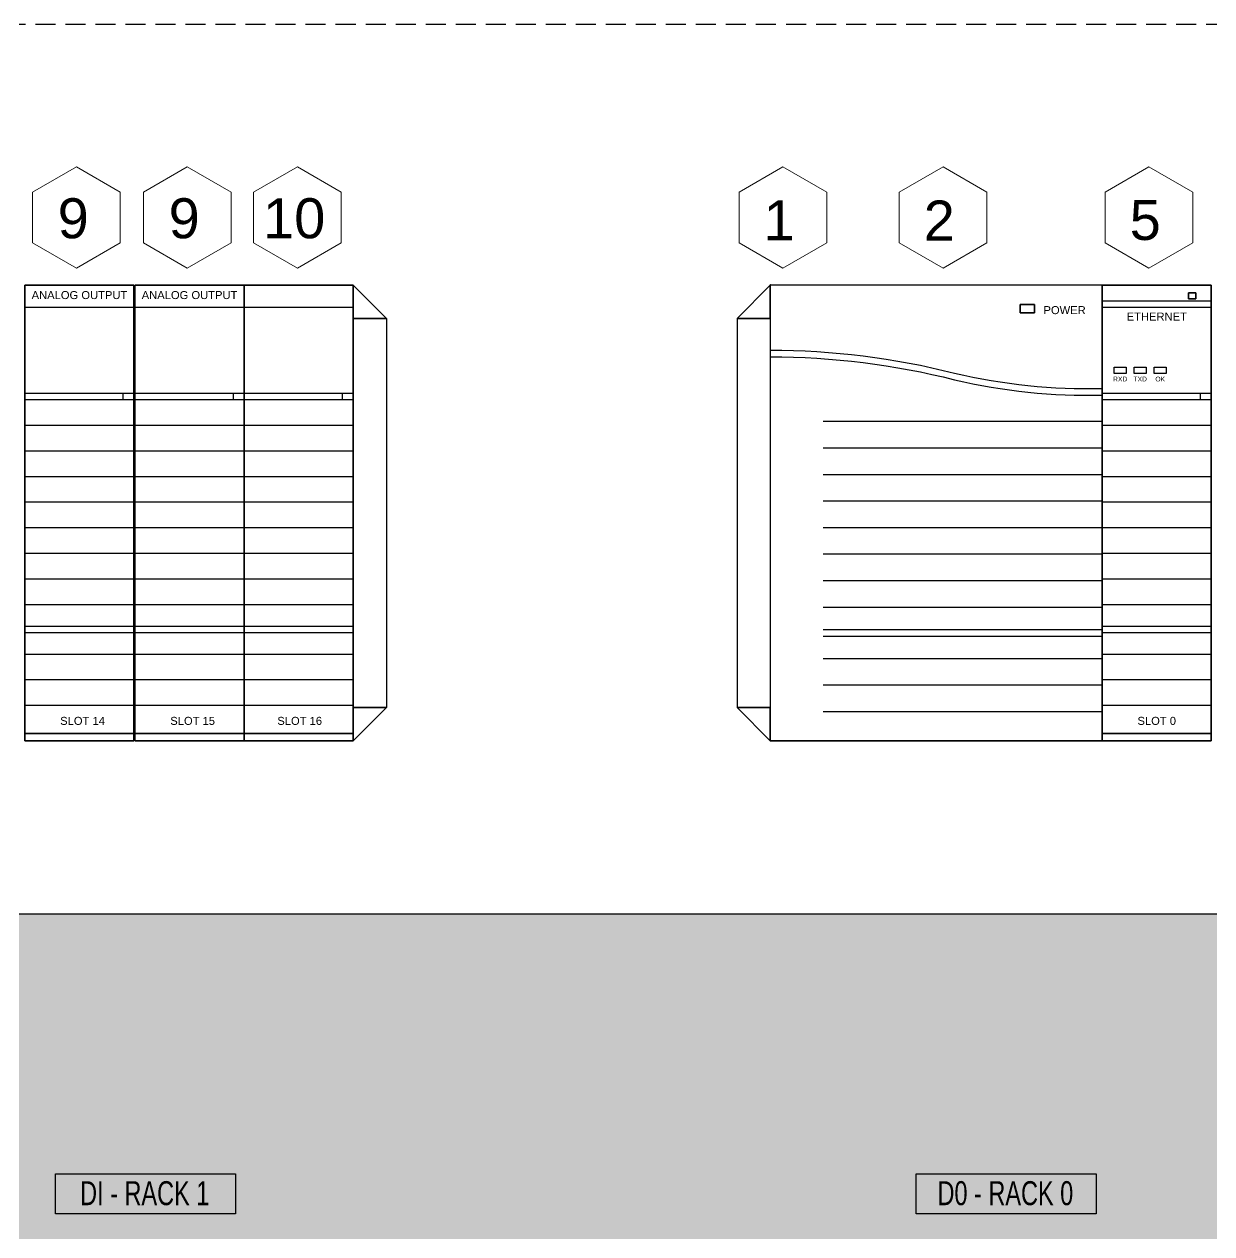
# Model space of a CAD drawing. Extents: x 17 to 188, y 22 to 107.
# Drawn here: x 125.47 to 140.3, y 90.78 to 105.9 of the extents above; entities that cross this region are included whole.
import ezdxf
from ezdxf.enums import TextEntityAlignment as Align

# ---------------------------------------------------------------- set-up
doc = ezdxf.new("R2010")
doc.units = 0
doc.linetypes.add('HIDDEN', pattern=[0.375, 0.25, -0.125])
doc.layers.add('N-ANNO-TEXT', color=2, linetype='Continuous', lineweight=18)
doc.layers.add('N-CONT-PANL', color=3, linetype='Continuous', lineweight=25)
doc.styles.add('_CGS_2-5_NOTES', font='arial.ttf', dxfattribs={"height": 2.5})

msp = doc.modelspace()

# ---------------------------------------------------------------- hatches: boundary and pattern name
h = msp.add_hatch(color=256)
h.dxf.hatch_style = 1
h.set_gradient(color1=(214, 214, 214), color2=(214, 214, 214), tint=1)
h.paths.add_polyline_path([(98.236, 94.782), (166.236, 94.782), (166.236, 90.532), (98.236, 90.532)])

# ---------------------------------------------------------------- linework, layer by layer
at = {"color": 7, "extrusion": (0, 1, 0)}
for centre, start, end in [((-127.316, 4.218, 102.633), 0, 90), ((-128.679, 4.218, 102.633), 0, 90), ((-129.118, 4.218, 102.633), 90, 180), ((-139.397, 4.218, 102.633), 0, 90), ((-139.836, 4.218, 102.633), 90, 180)]:
    msp.add_arc(centre, 0.1, start, end, dxfattribs=at)
at = {"color": 7, "extrusion": (0, -1, 0)}
for centre, start, end in [((125.941, 4.218, -96.943), 90, 180), ((126.38, 4.218, -96.943), 0, 90), ((127.316, 4.218, -96.943), 90, 180), ((127.755, 4.218, -96.943), 0, 90), ((128.679, 4.218, -96.943), 90, 180), ((129.118, 4.218, -96.943), 0, 90), ((139.397, 4.218, -96.943), 90, 180), ((139.836, 4.218, -96.943), 0, 90)]:
    msp.add_arc(centre, 0.1, start, end, dxfattribs=at)
at = {"layer": 'N-ANNO-TEXT'}
for points in [[(126.123, 102.847), (126.671, 103.164), (126.671, 103.797), (126.123, 104.114), (125.575, 103.797), (125.575, 103.164)], [(127.508, 102.847), (128.057, 103.164), (128.057, 103.797), (127.508, 104.114), (126.96, 103.797), (126.96, 103.164)], [(128.883, 102.847), (129.431, 103.164), (129.431, 103.797), (128.883, 104.114), (128.335, 103.797), (128.335, 103.164)], [(134.948, 102.847), (135.496, 103.164), (135.496, 103.797), (134.948, 104.114), (134.4, 103.797), (134.4, 103.164)], [(136.948, 102.847), (137.496, 103.164), (137.496, 103.797), (136.948, 104.114), (136.4, 103.797), (136.4, 103.164)], [(139.52, 102.847), (140.068, 103.164), (140.068, 103.797), (139.52, 104.114), (138.972, 103.797), (138.972, 103.164)]]:
    msp.add_lwpolyline(points, close=True, dxfattribs=at)
msp.add_point((134.79, 102.643, 3.718), dxfattribs=at)
at = {"layer": 'N-CONT-PANL', "linetype": 'HIDDEN'}
msp.add_line((98.236, 105.895), (166.236, 105.895), dxfattribs=at)
at = {"layer": 'N-CONT-PANL', "extrusion": (0, 1, 0)}
for p, q in [((127.216, 102.633, 4.218), (127.216, 102.633, 3.718)), ((127.855, 102.633, 3.768), (127.216, 102.633, 3.768)), ((127.855, 102.633, 3.818), (127.216, 102.633, 3.818)), ((127.855, 102.633, 3.868), (127.216, 102.633, 3.868)), ((127.855, 102.633, 3.918), (127.216, 102.633, 3.918)), ((127.855, 102.633, 3.968), (127.216, 102.633, 3.968)), ((127.855, 102.633, 4.018), (127.216, 102.633, 4.018)), ((127.855, 102.633, 4.068), (127.216, 102.633, 4.068)), ((127.855, 102.633, 4.118), (127.216, 102.633, 4.118)), ((127.855, 102.633, 4.218), (127.216, 102.633, 4.218)), ((127.855, 102.633, 4.168), (127.216, 102.633, 4.168)), ((127.855, 102.633, 4.218), (127.216, 102.633, 4.218)), ((127.842, 102.633, 4.268), (127.229, 102.633, 4.268)), ((127.755, 102.633, 4.318), (127.316, 102.633, 4.318)), ((128.579, 102.633, 4.218), (128.579, 102.633, 3.718)), ((129.218, 102.633, 3.768), (128.579, 102.633, 3.768)), ((129.218, 102.633, 3.818), (128.579, 102.633, 3.818)), ((129.218, 102.633, 3.868), (128.579, 102.633, 3.868)), ((129.218, 102.633, 3.918), (128.579, 102.633, 3.918)), ((129.218, 102.633, 3.968), (128.579, 102.633, 3.968)), ((129.218, 102.633, 4.018), (128.579, 102.633, 4.018)), ((129.218, 102.633, 4.068), (128.579, 102.633, 4.068)), ((129.218, 102.633, 4.118), (128.579, 102.633, 4.118)), ((129.218, 102.633, 4.218), (128.579, 102.633, 4.218)), ((129.218, 102.633, 4.168), (128.579, 102.633, 4.168)), ((129.218, 102.633, 4.218), (128.579, 102.633, 4.218)), ((129.205, 102.633, 4.268), (128.592, 102.633, 4.268)), ((129.118, 102.633, 4.318), (128.679, 102.633, 4.318)), ((139.936, 102.633, 4.218), (139.297, 102.633, 4.218)), ((139.936, 102.633, 4.168), (139.297, 102.633, 4.168)), ((139.936, 102.633, 4.218), (139.297, 102.633, 4.218)), ((139.936, 102.633, 4.118), (139.297, 102.633, 4.118)), ((139.936, 102.633, 4.068), (139.297, 102.633, 4.068)), ((139.936, 102.633, 4.018), (139.297, 102.633, 4.018)), ((139.936, 102.633, 3.968), (139.297, 102.633, 3.968)), ((139.936, 102.633, 3.918), (139.297, 102.633, 3.918)), ((139.936, 102.633, 3.868), (139.297, 102.633, 3.868)), ((139.936, 102.633, 3.818), (139.297, 102.633, 3.818)), ((139.936, 102.633, 3.768), (139.297, 102.633, 3.768)), ((139.297, 102.633, 4.218), (139.297, 102.633, 3.718)), ((139.923, 102.633, 4.268), (139.311, 102.633, 4.268)), ((139.836, 102.633, 4.318), (139.397, 102.633, 4.318)), ((139.936, 102.633, 3.718), (139.936, 102.633, 4.218))]:
    msp.add_line(p, q, dxfattribs=at)
at = {"layer": 'N-CONT-PANL'}
for p, q in [((128.217, 102.633, 3.718), (129.553, 102.633, 3.718)), ((129.58, 96.943, 3.718), (129.58, 102.633, 3.718)), ((138.935, 102.633, 3.718), (134.79, 102.633, 3.718)), ((134.79, 102.633, 3.718), (134.79, 96.943, 9.236)), ((126.842, 102.356, 5.71), (125.479, 102.356, 5.71)), ((128.217, 102.356, 5.71), (126.854, 102.356, 5.71)), ((129.58, 102.356, 5.71), (128.217, 102.356, 5.71)), ((140.298, 102.436, 5.71), (138.935, 102.436, 5.71)), ((140.298, 102.356, 5.71), (138.935, 102.356, 5.71)), ((129.995, 102.218, 3.718), (129.995, 97.357, 3.718)), ((134.376, 102.218, 3.718), (134.376, 97.357, 3.718)), ((126.842, 101.282, 5.71), (125.479, 101.282, 5.71)), ((126.704, 101.282, 5.71), (126.704, 101.202, 5.71)), ((128.217, 101.282, 5.71), (126.854, 101.282, 5.71)), ((128.079, 101.282, 5.71), (128.079, 101.202, 5.71)), ((129.58, 101.282, 5.71), (128.217, 101.282, 5.71)), ((129.442, 101.282, 5.71), (129.442, 101.202, 5.71)), ((140.298, 101.282, 5.71), (138.935, 101.282, 5.71)), ((140.16, 101.282, 5.71), (140.16, 101.202, 5.71)), ((126.842, 101.202, 5.71), (125.479, 101.202, 5.71)), ((128.217, 101.202, 5.71), (126.854, 101.202, 5.71)), ((129.58, 101.202, 5.71), (128.217, 101.202, 5.71)), ((140.298, 101.202, 5.71), (138.935, 101.202, 5.71)), ((126.842, 100.882, 5.71), (125.479, 100.882, 5.71)), ((128.217, 100.882, 5.71), (126.854, 100.882, 5.71)), ((129.58, 100.882, 5.71), (128.217, 100.882, 5.71)), ((138.936, 100.931, 9.625), (135.45, 100.931, 9.625)), ((140.298, 100.882, 5.71), (138.935, 100.882, 5.71)), ((126.842, 100.562, 5.71), (125.479, 100.562, 5.71)), ((128.217, 100.562, 5.71), (126.854, 100.562, 5.71)), ((129.58, 100.562, 5.71), (128.217, 100.562, 5.71)), ((138.936, 100.599, 9.625), (135.45, 100.599, 9.625)), ((140.298, 100.562, 5.71), (138.935, 100.562, 5.71)), ((126.842, 100.242, 5.71), (125.479, 100.242, 5.71)), ((128.217, 100.242, 5.71), (126.854, 100.242, 5.71)), ((129.58, 100.242, 5.71), (128.217, 100.242, 5.71)), ((138.936, 100.267, 9.625), (135.45, 100.267, 9.625)), ((140.298, 100.242, 5.71), (138.935, 100.242, 5.71)), ((126.842, 99.922, 5.71), (125.479, 99.922, 5.71)), ((128.217, 99.922, 5.71), (126.854, 99.922, 5.71)), ((129.58, 99.922, 5.71), (128.217, 99.922, 5.71)), ((138.936, 99.936, 9.625), (135.45, 99.936, 9.625)), ((140.298, 99.922, 5.71), (138.935, 99.922, 5.71)), ((126.842, 99.602, 5.71), (125.479, 99.602, 5.71)), ((128.217, 99.602, 5.71), (126.854, 99.602, 5.71)), ((129.58, 99.602, 5.71), (128.217, 99.602, 5.71)), ((138.936, 99.604, 9.625), (135.45, 99.604, 9.625)), ((140.298, 99.602, 5.71), (138.935, 99.602, 5.71)), ((126.842, 99.282, 5.71), (125.479, 99.282, 5.71)), ((128.217, 99.282, 5.71), (126.854, 99.282, 5.71)), ((129.58, 99.282, 5.71), (128.217, 99.282, 5.71)), ((138.936, 99.272, 9.625), (135.45, 99.272, 9.625)), ((140.298, 99.282, 5.71), (138.935, 99.282, 5.71)), ((126.842, 98.962, 5.71), (125.479, 98.962, 5.71)), ((128.217, 98.962, 5.71), (126.854, 98.962, 5.71)), ((129.58, 98.962, 5.71), (128.217, 98.962, 5.71)), ((138.936, 98.941, 9.625), (135.45, 98.941, 9.625)), ((140.298, 98.962, 5.71), (138.935, 98.962, 5.71)), ((126.842, 98.642, 5.71), (125.479, 98.642, 5.71)), ((128.217, 98.642, 5.71), (126.854, 98.642, 5.71)), ((129.58, 98.642, 5.71), (128.217, 98.642, 5.71)), ((138.936, 98.609, 9.625), (135.45, 98.609, 9.625)), ((140.298, 98.642, 5.71), (138.935, 98.642, 5.71)), ((126.842, 98.372, 5.71), (125.479, 98.372, 5.71)), ((126.842, 98.292, 5.71), (125.479, 98.292, 5.71)), ((128.217, 98.372, 5.71), (126.854, 98.372, 5.71)), ((128.217, 98.292, 5.71), (126.854, 98.292, 5.71)), ((129.58, 98.372, 5.71), (128.217, 98.372, 5.71)), ((129.58, 98.292, 5.71), (128.217, 98.292, 5.71)), ((138.936, 98.329, 9.625), (135.45, 98.329, 9.625)), ((138.936, 98.246, 9.625), (135.45, 98.246, 9.625)), ((140.298, 98.372, 5.71), (138.935, 98.372, 5.71)), ((140.298, 98.292, 5.71), (138.935, 98.292, 5.71)), ((126.842, 98.022, 5.71), (125.479, 98.022, 5.71)), ((128.217, 98.022, 5.71), (126.854, 98.022, 5.71)), ((129.58, 98.022, 5.71), (128.217, 98.022, 5.71)), ((138.936, 97.967, 9.625), (135.45, 97.967, 9.625)), ((140.298, 98.022, 5.71), (138.935, 98.022, 5.71)), ((126.842, 97.702, 5.71), (125.479, 97.702, 5.71)), ((128.217, 97.702, 5.71), (126.854, 97.702, 5.71)), ((129.58, 97.702, 5.71), (128.217, 97.702, 5.71)), ((138.936, 97.635, 9.625), (135.45, 97.635, 9.625)), ((140.298, 97.702, 5.71), (138.935, 97.702, 5.71)), ((126.842, 97.382, 5.71), (125.479, 97.382, 5.71)), ((128.217, 97.382, 5.71), (126.854, 97.382, 5.71)), ((129.58, 97.382, 5.71), (128.217, 97.382, 5.71)), ((140.298, 97.382, 5.71), (138.935, 97.382, 5.71)), ((138.936, 97.303, 9.625), (135.45, 97.303, 9.625)), ((128.217, 96.943, 3.718), (129.554, 96.943, 3.718)), ((128.111, 91.032), (125.861, 91.032)), ((138.861, 91.032), (136.611, 91.032))]:
    msp.add_line(p, q, dxfattribs=at)
at = {"layer": 'N-CONT-PANL', "extrusion": (0, -1, 0)}
for p, q in [((125.479, 101.202, 5.71), (125.479, 101.202, 5.475)), ((125.479, 97.034, 5.475), (125.479, 101.202, 5.475)), ((126.854, 97.034, 5.475), (126.854, 101.202, 5.475)), ((128.217, 97.034, 5.475), (128.217, 101.202, 5.475)), ((126.704, 97.034, 5.475), (125.479, 97.034, 5.475)), ((128.079, 97.034, 5.475), (126.854, 97.034, 5.475)), ((129.442, 97.034, 5.475), (128.217, 97.034, 5.475)), ((125.841, 96.943, 4.218), (125.841, 96.943, 3.718)), ((126.48, 96.943, 4.218), (125.841, 96.943, 4.218)), ((126.48, 96.943, 4.168), (125.841, 96.943, 4.168)), ((126.48, 96.943, 4.218), (125.841, 96.943, 4.218)), ((126.48, 96.943, 4.118), (125.841, 96.943, 4.118)), ((126.48, 96.943, 4.068), (125.841, 96.943, 4.068)), ((126.48, 96.943, 4.018), (125.841, 96.943, 4.018)), ((126.48, 96.943, 3.968), (125.841, 96.943, 3.968)), ((126.48, 96.943, 3.918), (125.841, 96.943, 3.918)), ((126.48, 96.943, 3.868), (125.841, 96.943, 3.868)), ((126.48, 96.943, 3.818), (125.841, 96.943, 3.818)), ((126.48, 96.943, 3.768), (125.841, 96.943, 3.768)), ((126.467, 96.943, 4.268), (125.854, 96.943, 4.268)), ((126.38, 96.943, 4.318), (125.941, 96.943, 4.318)), ((126.48, 96.943, 3.718), (126.48, 96.943, 4.218)), ((127.216, 96.943, 4.218), (127.216, 96.943, 3.718)), ((127.855, 96.943, 4.218), (127.216, 96.943, 4.218)), ((127.855, 96.943, 4.168), (127.216, 96.943, 4.168)), ((127.855, 96.943, 4.218), (127.216, 96.943, 4.218)), ((127.855, 96.943, 4.118), (127.216, 96.943, 4.118)), ((127.855, 96.943, 4.068), (127.216, 96.943, 4.068)), ((127.855, 96.943, 4.018), (127.216, 96.943, 4.018)), ((127.855, 96.943, 3.968), (127.216, 96.943, 3.968)), ((127.855, 96.943, 3.918), (127.216, 96.943, 3.918)), ((127.855, 96.943, 3.868), (127.216, 96.943, 3.868)), ((127.855, 96.943, 3.818), (127.216, 96.943, 3.818)), ((127.855, 96.943, 3.768), (127.216, 96.943, 3.768)), ((127.842, 96.943, 4.268), (127.229, 96.943, 4.268)), ((127.755, 96.943, 4.318), (127.316, 96.943, 4.318)), ((127.855, 96.943, 3.718), (127.855, 96.943, 4.218)), ((128.579, 96.943, 4.218), (128.579, 96.943, 3.718)), ((129.218, 96.943, 4.218), (128.579, 96.943, 4.218)), ((129.218, 96.943, 4.168), (128.579, 96.943, 4.168)), ((129.218, 96.943, 4.218), (128.579, 96.943, 4.218)), ((129.218, 96.943, 4.118), (128.579, 96.943, 4.118)), ((129.218, 96.943, 4.068), (128.579, 96.943, 4.068)), ((129.218, 96.943, 4.018), (128.579, 96.943, 4.018)), ((129.218, 96.943, 3.968), (128.579, 96.943, 3.968)), ((129.218, 96.943, 3.918), (128.579, 96.943, 3.918)), ((129.218, 96.943, 3.868), (128.579, 96.943, 3.868)), ((129.218, 96.943, 3.818), (128.579, 96.943, 3.818)), ((129.218, 96.943, 3.768), (128.579, 96.943, 3.768)), ((129.205, 96.943, 4.268), (128.592, 96.943, 4.268)), ((129.118, 96.943, 4.318), (128.679, 96.943, 4.318)), ((139.936, 96.943, 3.768), (139.297, 96.943, 3.768)), ((139.936, 96.943, 3.818), (139.297, 96.943, 3.818)), ((139.936, 96.943, 3.868), (139.297, 96.943, 3.868)), ((139.936, 96.943, 3.918), (139.297, 96.943, 3.918)), ((139.936, 96.943, 3.968), (139.297, 96.943, 3.968)), ((139.936, 96.943, 4.018), (139.297, 96.943, 4.018)), ((139.936, 96.943, 4.068), (139.297, 96.943, 4.068)), ((139.936, 96.943, 4.118), (139.297, 96.943, 4.118)), ((139.936, 96.943, 4.218), (139.297, 96.943, 4.218)), ((139.936, 96.943, 4.168), (139.297, 96.943, 4.168)), ((139.936, 96.943, 4.218), (139.297, 96.943, 4.218)), ((139.297, 96.943, 4.218), (139.297, 96.943, 3.718)), ((139.923, 96.943, 4.268), (139.311, 96.943, 4.268)), ((139.836, 96.943, 4.318), (139.397, 96.943, 4.318)), ((139.936, 96.943, 3.718), (139.936, 96.943, 4.218))]:
    msp.add_line(p, q, dxfattribs=at)
at = {"layer": 'N-CONT-PANL', "elevation": 9.625}
for points in [[(134.79, 101.823, -0.062015), (137.092, 101.536, 0.064188), (138.936, 101.345)], [(134.79, 101.74, -0.062015), (137.092, 101.453, 0.064188), (138.936, 101.262)]]:
    msp.add_lwpolyline(points, format="xyb", dxfattribs=at)
at = {"layer": 'N-CONT-PANL', "elevation": 5.71}
for points in [[(139.085, 101.532), (139.085, 101.612), (139.235, 101.612), (139.235, 101.532)], [(139.335, 101.532), (139.335, 101.612), (139.485, 101.612), (139.485, 101.532)], [(139.585, 101.532), (139.585, 101.612), (139.735, 101.612), (139.735, 101.532)]]:
    msp.add_lwpolyline(points, close=True, dxfattribs=at)
at = {"layer": 'N-CONT-PANL'}
for points in [[(98.236, 94.782), (166.236, 94.782), (166.236, 90.532), (98.236, 90.532)], [(125.861, 91.532), (128.111, 91.532), (128.111, 91.032), (125.861, 91.032)], [(136.611, 91.532), (138.861, 91.532), (138.861, 91.032), (136.611, 91.032)]]:
    msp.add_lwpolyline(points, close=True, dxfattribs=at)
for points in [[(129.58, 102.633, 3.718), (129.58, 102.218, 3.718), (129.995, 102.218, 3.718)], [(129.995, 102.218, 9.625), (129.995, 102.218, 9.625), (129.58, 102.218, 9.625), (129.58, 102.633, 9.625)], [(134.376, 102.218, 3.718), (134.376, 102.218, 3.718), (134.79, 102.218, 3.718), (134.79, 102.633, 3.718)], [(134.79, 102.633, 9.625), (134.79, 102.218, 9.625), (134.376, 102.218, 9.625)], [(134.79, 102.633, 3.718), (134.79, 102.218, 3.718), (134.79, 102.218, 9.625), (134.79, 102.633, 9.625)], [(138.935, 102.643, 9.236), (138.935, 96.943, 9.236), (138.935, 96.943, 9.625), (138.935, 102.643, 9.625)], [(138.935, 102.643, 9.625), (138.935, 102.643, 9.236), (138.935, 102.643, 9.625)], [(140.298, 102.633, 5.71), (140.298, 97.034, 5.71), (138.935, 97.034, 5.71), (138.935, 102.633, 5.71)], [(140.298, 102.633, 5.71), (140.298, 102.633, 5.71), (138.935, 102.633, 5.71)], [(138.935, 102.633, 3.718), (138.935, 97.034, 3.718), (140.298, 97.034, 3.718), (140.298, 102.633, 3.718)], [(138.935, 102.633, 5.71), (138.935, 102.633, 3.718), (140.298, 102.633, 3.718), (140.298, 102.633, 5.71)], [(138.935, 97.034, 3.718), (138.935, 97.034, 3.718), (138.935, 97.034, 3.718), (138.935, 102.633, 3.718)], [(138.935, 97.034, 5.71), (138.935, 97.034, 3.718), (138.935, 102.633, 3.718), (138.935, 102.633, 5.71)], [(140.298, 102.633, 3.718), (140.298, 97.034, 3.718), (140.298, 97.034, 5.71), (140.298, 102.633, 5.71)], [(140.298, 102.633, 5.71), (140.298, 102.633, 3.718), (140.298, 102.633, 5.71)], [(140.298, 97.034, 3.718), (140.298, 97.034, 3.718), (138.935, 97.034, 3.718)], [(140.298, 97.034, 5.71), (140.298, 97.034, 3.718), (138.935, 97.034, 3.718), (138.935, 97.034, 5.71)], [(138.935, 96.943, 9.236), (138.935, 96.943, 9.236), (134.79, 96.943, 9.236)], [(138.935, 96.943, 9.625), (138.935, 96.943, 9.236), (134.79, 96.943, 9.236), (134.79, 96.943, 9.625)]]:
    msp.add_3dface(points, dxfattribs=at)

# ---------------------------------------------------------------- texts
at = {"layer": 'N-ANNO-TEXT', "style": '_CGS_2-5_NOTES'}
for s, p in [('9', (126.083, 103.471)), ('9', (127.469, 103.471)), ('10', (128.843, 103.471)), ('1', (134.9, 103.446)), ('2', (136.9, 103.446)), ('5', (139.473, 103.446))]:
    msp.add_text(s, height=0.5, dxfattribs=at).set_placement(p, align=Align.MIDDLE)
for s, height, p in [('ANALOG OUTPUT', 0.1, (126.161, 102.461, 5.71)), ('ANALOG OUTPUT', 0.1, (127.536, 102.461, 5.71)), ('ETHERNET', 0.1, (139.617, 102.193, 5.71)), ('RXD', 0.06, (139.16, 101.432, 5.71)), ('TXD', 0.06, (139.41, 101.432, 5.71)), ('OK', 0.06, (139.66, 101.432, 5.71))]:
    msp.add_text(s, height=height, dxfattribs=at).set_placement(p, align=Align.CENTER)
for s, p in [('POWER', (138.202, 102.273, 9.64)), ('SLOT 14', (125.92, 97.141, 5.71)), ('SLOT 15', (127.295, 97.141, 5.71)), ('SLOT 16', (128.632, 97.141, 5.71)), ('SLOT 0', (139.376, 97.141, 5.71))]:
    msp.add_text(s, height=0.1, dxfattribs=at).set_placement(p)
at = {"layer": 'N-ANNO-TEXT', "style": '_CGS_2-5_NOTES', "width": 0.7}
for s, p in [('DI - RACK 1', (126.976, 91.29)), ('D0 - RACK 0', (137.726, 91.29))]:
    msp.add_text(s, height=0.3, dxfattribs=at).set_placement(p, align=Align.MIDDLE)

# ---------------------------------------------------------------- meshes
at = {"layer": 'N-CONT-PANL'}
mesh = msp.add_polymesh((6, 3), dxfattribs=at)
for k, corner in enumerate([(126.842, 97.034, 5.71), (126.842, 97.034, 3.718), (126.842, 97.034, 3.718), (125.479, 97.034, 5.71), (125.479, 97.034, 3.718), (125.479, 97.034, 3.718), (125.479, 102.633, 5.71), (125.479, 102.633, 3.718), (125.479, 97.034, 3.718), (126.842, 102.633, 5.71), (126.842, 102.633, 3.718), (126.842, 97.034, 3.718), (126.842, 102.633, 5.71), (126.842, 102.633, 5.71), (126.842, 97.034, 5.71), (125.479, 102.633, 5.71), (125.479, 102.633, 5.71), (125.479, 97.034, 5.71)]):
    mesh.set_mesh_vertex(divmod(k, 3), corner)
mesh = msp.add_polymesh((6, 3), dxfattribs=at)
for k, corner in enumerate([(128.217, 97.034, 5.71), (128.217, 97.034, 3.718), (128.217, 97.034, 3.718), (126.854, 97.034, 5.71), (126.854, 97.034, 3.718), (126.854, 97.034, 3.718), (126.854, 102.633, 5.71), (126.854, 102.633, 3.718), (126.854, 97.034, 3.718), (128.217, 102.633, 5.71), (128.217, 102.633, 3.718), (128.217, 97.034, 3.718), (128.217, 102.633, 5.71), (128.217, 102.633, 5.71), (128.217, 97.034, 5.71), (126.854, 102.633, 5.71), (126.854, 102.633, 5.71), (126.854, 97.034, 5.71)]):
    mesh.set_mesh_vertex(divmod(k, 3), corner)
mesh = msp.add_polymesh((6, 3), dxfattribs=at)
for k, corner in enumerate([(129.58, 97.034, 5.71), (129.58, 97.034, 3.718), (129.58, 97.034, 3.718), (128.217, 97.034, 5.71), (128.217, 97.034, 3.718), (128.217, 97.034, 3.718), (128.217, 102.633, 5.71), (128.217, 102.633, 3.718), (128.217, 97.034, 3.718), (129.58, 102.633, 5.71), (129.58, 102.633, 3.718), (129.58, 97.034, 3.718), (129.58, 102.633, 5.71), (129.58, 102.633, 5.71), (129.58, 97.034, 5.71), (128.217, 102.633, 5.71), (128.217, 102.633, 5.71), (128.217, 97.034, 5.71)]):
    mesh.set_mesh_vertex(divmod(k, 3), corner)
mesh = msp.add_polymesh((6, 3), dxfattribs=at)
for k, corner in enumerate([(140.103, 102.539, 3.05), (140.103, 102.539, 0.05), (140.103, 102.539, 0.05), (140.013, 102.539, 3.05), (140.013, 102.539, 0.05), (140.013, 102.539, 0.05), (140.013, 102.464, 3.05), (140.013, 102.464, 0.05), (140.013, 102.539, 0.05), (140.103, 102.464, 3.05), (140.103, 102.464, 0.05), (140.103, 102.539, 0.05), (140.103, 102.464, 3.05), (140.103, 102.464, 3.05), (140.103, 102.539, 3.05), (140.013, 102.464, 3.05), (140.013, 102.464, 3.05), (140.013, 102.539, 3.05)]):
    mesh.set_mesh_vertex(divmod(k, 3), corner)
mesh = msp.add_polymesh((6, 3), dxfattribs=at)
for k, corner in enumerate([(138.091, 102.288, 9.635), (138.091, 102.288, 9.625), (138.091, 102.288, 9.625), (137.91, 102.288, 9.635), (137.91, 102.288, 9.625), (137.91, 102.288, 9.625), (137.91, 102.392, 9.635), (137.91, 102.392, 9.625), (137.91, 102.288, 9.625), (138.091, 102.392, 9.635), (138.091, 102.392, 9.625), (138.091, 102.288, 9.625), (138.091, 102.392, 9.635), (138.091, 102.392, 9.635), (138.091, 102.288, 9.635), (137.91, 102.392, 9.635), (137.91, 102.392, 9.635), (137.91, 102.288, 9.635)]):
    mesh.set_mesh_vertex(divmod(k, 3), corner)
mesh = msp.add_polymesh((6, 3), dxfattribs=at)
for k, corner in enumerate([(129.58, 96.943, 3.718), (129.58, 96.943, 3.718), (129.58, 96.943, 9.625), (129.995, 97.357, 3.718), (129.995, 97.357, 3.718), (129.995, 97.357, 9.625), (129.995, 97.357, 3.718), (129.995, 97.357, 3.718), (129.995, 97.357, 9.625), (129.58, 96.943, 3.718), (129.58, 97.357, 3.718), (129.58, 97.357, 9.625), (129.58, 96.943, 9.625), (129.58, 97.357, 9.625), (129.58, 97.357, 9.625), (129.995, 97.357, 9.625), (129.995, 97.357, 9.625), (129.995, 97.357, 9.625)]):
    mesh.set_mesh_vertex(divmod(k, 3), corner)
mesh = msp.add_polymesh((6, 3), dxfattribs=at)
for k, corner in enumerate([(134.79, 96.943, 9.625), (134.79, 96.943, 3.718), (134.79, 96.943, 3.718), (134.376, 97.357, 9.625), (134.376, 97.357, 3.718), (134.376, 97.357, 3.718), (134.376, 97.357, 9.625), (134.376, 97.357, 3.718), (134.376, 97.357, 3.718), (134.79, 97.357, 9.625), (134.79, 97.357, 3.718), (134.79, 96.943, 3.718), (134.79, 97.357, 9.625), (134.79, 97.357, 9.625), (134.79, 96.943, 9.625), (134.376, 97.357, 9.625), (134.376, 97.357, 9.625), (134.376, 97.357, 9.625)]):
    mesh.set_mesh_vertex(divmod(k, 3), corner)
mesh = msp.add_polymesh((6, 3), dxfattribs=at)
for k, corner in enumerate([(126.842, 96.943, 4.618), (126.842, 96.943, 3.718), (126.842, 96.943, 3.718), (125.479, 96.943, 4.618), (125.479, 96.943, 3.718), (125.479, 96.943, 3.718), (125.479, 97.034, 4.618), (125.479, 97.034, 3.718), (125.479, 96.943, 3.718), (126.842, 97.034, 4.618), (126.842, 97.034, 3.718), (126.842, 96.943, 3.718), (126.842, 97.034, 4.618), (126.842, 97.034, 4.618), (126.842, 96.943, 4.618), (125.479, 97.034, 4.618), (125.479, 97.034, 4.618), (125.479, 96.943, 4.618)]):
    mesh.set_mesh_vertex(divmod(k, 3), corner)
mesh = msp.add_polymesh((6, 3), dxfattribs=at)
for k, corner in enumerate([(128.217, 96.943, 4.618), (128.217, 96.943, 3.718), (128.217, 96.943, 3.718), (126.854, 96.943, 4.618), (126.854, 96.943, 3.718), (126.854, 96.943, 3.718), (126.854, 97.034, 4.618), (126.854, 97.034, 3.718), (126.854, 96.943, 3.718), (128.217, 97.034, 4.618), (128.217, 97.034, 3.718), (128.217, 96.943, 3.718), (128.217, 97.034, 4.618), (128.217, 97.034, 4.618), (128.217, 96.943, 4.618), (126.854, 97.034, 4.618), (126.854, 97.034, 4.618), (126.854, 96.943, 4.618)]):
    mesh.set_mesh_vertex(divmod(k, 3), corner)
mesh = msp.add_polymesh((6, 3), dxfattribs=at)
for k, corner in enumerate([(129.58, 96.943, 4.618), (129.58, 96.943, 3.718), (129.58, 96.943, 3.718), (128.217, 96.943, 4.618), (128.217, 96.943, 3.718), (128.217, 96.943, 3.718), (128.217, 97.034, 4.618), (128.217, 97.034, 3.718), (128.217, 96.943, 3.718), (129.58, 97.034, 4.618), (129.58, 97.034, 3.718), (129.58, 96.943, 3.718), (129.58, 97.034, 4.618), (129.58, 97.034, 4.618), (129.58, 96.943, 4.618), (128.217, 97.034, 4.618), (128.217, 97.034, 4.618), (128.217, 96.943, 4.618)]):
    mesh.set_mesh_vertex(divmod(k, 3), corner)
mesh = msp.add_polymesh((6, 3), dxfattribs=at)
for k, corner in enumerate([(140.298, 96.943, 4.618), (140.298, 96.943, 3.718), (140.298, 96.943, 3.718), (138.935, 96.943, 4.618), (138.935, 96.943, 3.718), (138.935, 96.943, 3.718), (138.935, 97.034, 4.618), (138.935, 97.034, 3.718), (138.935, 96.943, 3.718), (140.298, 97.034, 4.618), (140.298, 97.034, 3.718), (140.298, 96.943, 3.718), (140.298, 97.034, 4.618), (140.298, 97.034, 4.618), (140.298, 96.943, 4.618), (138.935, 97.034, 4.618), (138.935, 97.034, 4.618), (138.935, 96.943, 4.618)]):
    mesh.set_mesh_vertex(divmod(k, 3), corner)

doc.saveas('drawing.dxf')
